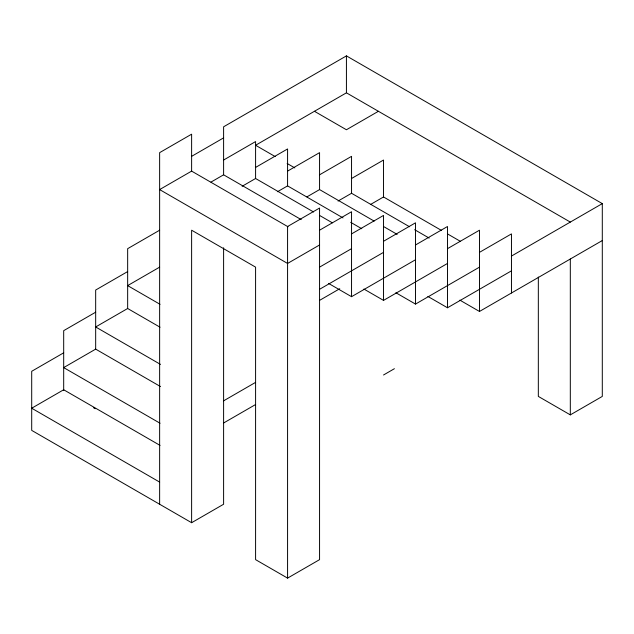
<?xml version="1.0" encoding="UTF-8"?>
<svg xmlns="http://www.w3.org/2000/svg" width="634" height="634" viewBox="0 0 634 634"><rect width="100%" height="100%" fill="white"/><g stroke="black" fill="none" stroke-linecap="round" stroke-linejoin="round"><path stroke-width="0.95" d="M538.329 277.05L538.329 396.409L570.315 414.874L602.3 396.409L602.3 203.617L346.426 55.887L223.604 126.8L223.604 174.81L301.221 219.618M191.619 156.344L223.604 137.879M288.002 226.758L191.619 171.117L159.633 189.582L287.574 263.443L319.56 244.978M223.604 160.037L255.589 141.572L255.589 178.503L313.592 211.986M570.315 222.082L346.426 92.826L255.589 145.265L275.204 156.59M210.979 182.101L223.604 174.81M255.589 167.424L287.574 148.958L287.574 185.889L343.018 217.898M159.633 230.213L127.656 248.679L127.656 308.504L160.061 327.215M242.125 186.277L255.589 178.503M378.411 111.291L346.426 129.756L314.44 111.291M287.574 171.117L319.56 152.651L319.56 189.582L374.147 221.1M127.656 271.574L95.671 290.039L95.671 349.128L160.489 386.558M277.478 191.722L287.574 185.889M159.633 267.144L127.656 285.609L160.061 304.32M319.56 174.81L351.545 156.344L351.545 193.275L409.54 226.758M95.671 312.197L63.685 330.663L63.685 390.496M306.935 196.873L319.56 189.582M351.545 178.503L383.53 160.037L383.53 196.968L441.526 230.451M127.656 308.504L95.671 326.97L160.489 364.399M63.685 352.821L31.7 371.294L31.7 430.383L191.619 522.709L223.604 504.244L223.604 247.767M338.073 201.049L351.545 193.275M95.671 349.128L63.685 367.601L160.061 423.243M319.56 230.205L351.545 211.74L351.545 296.688L328.515 283.39M370.906 204.259L383.53 196.968M351.545 233.898L383.53 215.433L383.53 300.381L363.908 289.056M319.56 267.136L351.545 248.671M383.53 241.285L415.508 222.819L415.508 304.074L395.893 292.749M319.56 289.302L383.53 252.364M319.56 300.381L339.761 288.716M415.508 244.978L447.493 226.512L447.493 307.767L427.879 296.443M351.545 296.688L415.508 259.75M447.493 248.671L479.478 230.205L479.478 311.46L459.864 300.136M383.53 300.381L447.493 263.451M479.478 252.364L511.464 233.898L511.464 292.995M223.604 400.839L255.589 382.373M415.508 304.074L479.478 267.144M511.464 256.065L602.3 203.617M223.604 422.997L255.589 404.532M447.493 307.767L511.464 270.837M479.478 311.46L602.3 240.548M383.53 374.987L394.403 368.703M287.574 578.113L319.56 559.648L319.56 208.047L287.574 226.512L287.574 578.113L255.589 559.648L255.589 267.136L191.619 230.205L191.619 522.709M447.493 233.898L460.292 241.285M414.66 229.714L429.155 238.091M287.147 163.485L294.826 167.915M383.53 226.512L397.177 234.39M350.689 222.328L361.776 228.731M319.56 215.433L332.351 222.819M160.061 445.401L63.685 389.759L31.7 408.225L159.633 482.086M93.539 407.733L95.243 408.716M570.315 259.013L570.315 414.874M346.426 55.887L346.426 92.826M191.619 171.117L191.619 134.186L159.633 152.651L159.633 504.244"/></g></svg>
